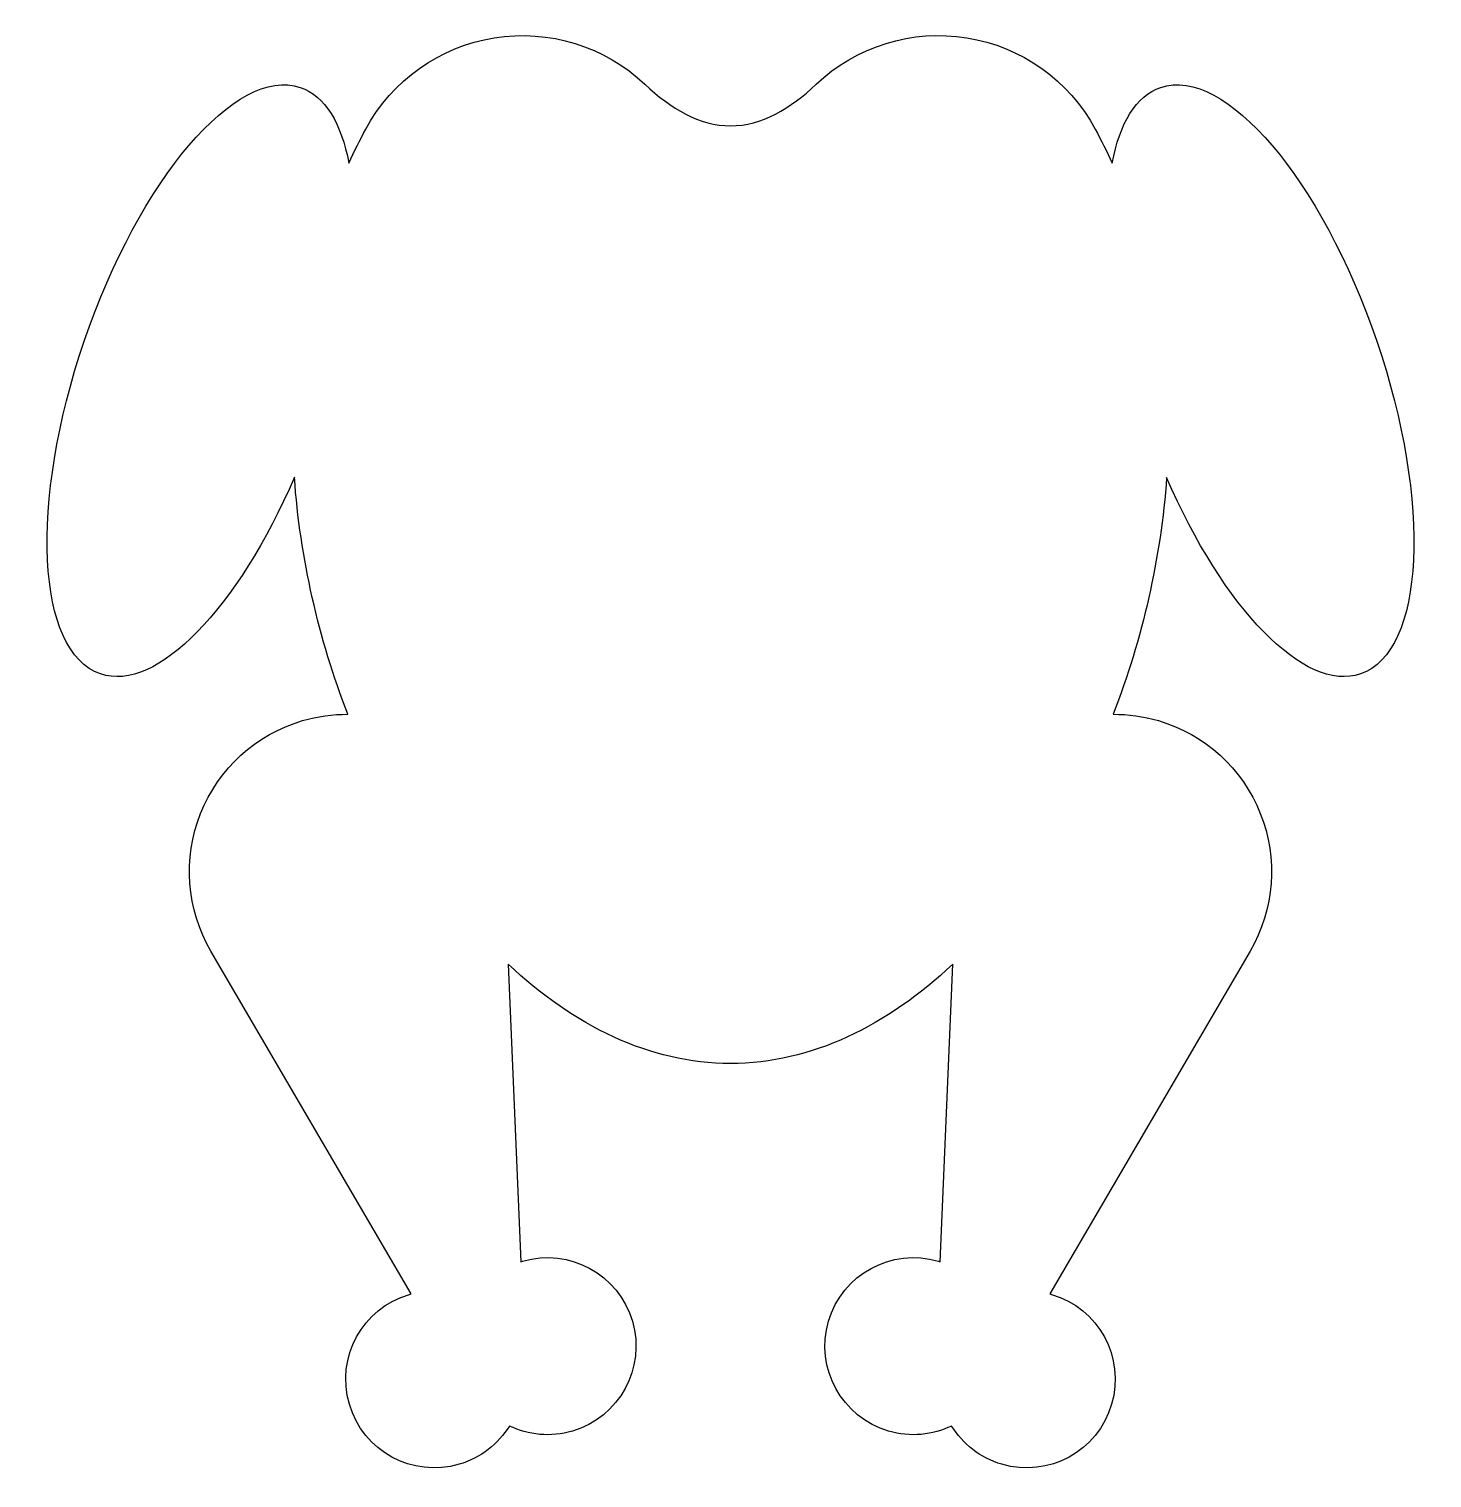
# Model space of a CAD drawing. Header units: centimetres. Extents: x -6.4 to 6.3, y -6.6 to 6.5.
import ezdxf

# ---------------------------------------------------------------- set-up
doc = ezdxf.new("R2010")
doc.units = ezdxf.units.CM
doc.header["$MEASUREMENT"] = 0
doc.layers.add('Layer 1', color=7, linetype='Continuous')

msp = doc.modelspace()

# ---------------------------------------------------------------- linework, layer by layer
at = {"layer": 'Layer 1'}
msp.add_open_spline([(5.77067, 3.71263), (5.27037, 5.17911), (4.39404, 6.2072), (3.81397, 6.00956), (3.81397, 6.00956), (3.5895, 5.93304), (3.44199, 5.68423), (3.37442, 5.3231), (3.37442, 5.3231), (3.32627, 5.4287), (3.27515, 5.53196), (3.22104, 5.6325), (3.22104, 5.6325), (2.98307, 6.0743), (2.55307, 6.38021), (2.05743, 6.45972), (2.05743, 6.45972), (1.56181, 6.53925), (1.05765, 6.38341), (0.69321, 6.03829), (0.69321, 6.03829), (0.4617, 5.81921), (0.19804, 5.66208), (-0.08236, 5.66208), (-0.08236, 5.66208), (-0.36277, 5.66208), (-0.6264, 5.81922), (-0.85748, 6.03829), (-0.85748, 6.03829), (-1.22189, 6.38341), (-1.72605, 6.53883), (-2.2217, 6.4593), (-2.2217, 6.4593), (-2.71692, 6.37998), (-3.14777, 6.07452), (-3.38571, 5.63272), (-3.38571, 5.63272), (-3.44003, 5.53194), (-3.49117, 5.42844), (-3.53946, 5.32258), (-3.53946, 5.32258), (-3.60703, 5.684), (-3.75454, 5.93303), (-3.97912, 6.00957), (-3.97912, 6.00957), (-4.55919, 6.20721), (-5.43547, 5.17912), (-5.93582, 3.71264), (-5.93582, 3.71264), (-6.4366, 2.24595), (-6.37056, 0.89652), (-5.78964, 0.69822), (-5.78964, 0.69822), (-5.28082, 0.52455), (-4.54337, 1.29599), (-4.03204, 2.4791), (-4.03204, 2.4791), (-3.98217, 1.75295), (-3.81254, 1.01664), (-3.54846, 0.33275), (-3.54846, 0.33275), (-3.68557, 0.3336), (-3.82352, 0.31489), (-3.95809, 0.27549), (-3.95809, 0.27549), (-4.37954, 0.15204), (-4.71996, -0.15835), (-4.88202, -0.56589), (-4.88202, -0.56589), (-5.04405, -0.97337), (-5.00976, -1.43298), (-4.78854, -1.81157), (-4.78854, -1.81157), (-4.78854, -1.81157), (-2.97548, -4.91648), (-2.97548, -4.91648), (-2.97548, -4.91648), (-2.98075, -4.91794), (-2.98606, -4.91915), (-2.99136, -4.92071), (-2.99136, -4.92071), (-3.4162, -5.04528), (-3.65975, -5.49068), (-3.53452, -5.91557), (-3.53452, -5.91557), (-3.41022, -6.34046), (-2.96519, -6.58378), (-2.53985, -6.45945), (-2.53985, -6.45945), (-2.34332, -6.40174), (-2.18547, -6.27482), (-2.08506, -6.11295), (-2.08506, -6.11295), (-1.91324, -6.19492), (-1.71189, -6.21646), (-1.5148, -6.15867), (-1.5148, -6.15867), (-1.09033, -6.03413), (-0.84683, -5.5887), (-0.97116, -5.16381), (-0.97116, -5.16381), (-1.09549, -4.73892), (-1.54134, -4.49563), (-1.96578, -4.61996), (-1.96578, -4.61996), (-1.97126, -4.62157), (-1.97652, -4.62345), (-1.98195, -4.62515), (-1.98195, -4.62515), (-1.98195, -4.62515), (-2.09495, -1.93008), (-2.09495, -1.93008), (-2.09495, -1.93008), (-1.50498, -2.48713), (-0.81709, -2.82958), (-0.08242, -2.82958), (-0.08242, -2.82958), (0.6522, -2.82958), (1.3399, -2.48734), (1.92976, -1.93066), (1.92976, -1.93066), (1.92976, -1.93066), (1.81676, -4.62528), (1.81676, -4.62528), (1.81676, -4.62528), (1.81118, -4.62353), (1.80575, -4.6216), (1.80014, -4.61996), (1.80014, -4.61996), (1.3757, -4.49563), (0.92982, -4.73894), (0.80549, -5.16381), (0.80549, -5.16381), (0.68116, -5.58868), (0.92466, -6.03413), (1.34955, -6.15867), (1.34955, -6.15867), (1.5464, -6.21646), (1.74777, -6.19492), (1.91962, -6.11292), (1.91962, -6.11292), (2.02014, -6.27479), (2.17809, -6.40174), (2.37465, -6.45944), (2.37465, -6.45944), (2.79954, -6.58377), (3.24494, -6.34046), (3.36927, -5.91556), (3.36927, -5.91556), (3.49407, -5.49067), (3.25097, -5.04524), (2.82563, -4.9207), (2.82563, -4.9207), (2.82039, -4.91917), (2.81513, -4.91792), (2.80981, -4.91649), (2.80981, -4.91649), (2.80981, -4.91649), (4.62292, -1.81179), (4.62292, -1.81179), (4.62292, -1.81179), (4.84411, -1.43301), (4.87883, -0.97362), (4.71634, -0.56611), (4.71634, -0.56611), (4.55471, -0.15833), (4.21384, 0.15181), (3.79289, 0.27532), (3.79289, 0.27532), (3.65846, 0.31466), (3.52061, 0.33337), (3.38366, 0.33258), (3.38366, 0.33258), (3.64763, 1.01621), (3.81723, 1.75228), (3.86713, 2.47819), (3.86713, 2.47819), (4.37846, 1.29558), (5.11565, 0.52459), (5.62436, 0.69823), (5.62436, 0.69823), (6.20546, 0.89651), (6.27145, 2.24594), (5.77067, 3.71263)], degree=3, knots=[0, 0, 0, 0, 0.0212766, 0.0212766, 0.0212766, 0.0212766, 0.04255319, 0.04255319, 0.04255319, 0.04255319, 0.06382979, 0.06382979, 0.06382979, 0.06382979, 0.08510638, 0.08510638, 0.08510638, 0.08510638, 0.10638298, 0.10638298, 0.10638298, 0.10638298, 0.12765957, 0.12765957, 0.12765957, 0.12765957, 0.14893617, 0.14893617, 0.14893617, 0.14893617, 0.17021277, 0.17021277, 0.17021277, 0.17021277, 0.19148936, 0.19148936, 0.19148936, 0.19148936, 0.21276596, 0.21276596, 0.21276596, 0.21276596, 0.23404255, 0.23404255, 0.23404255, 0.23404255, 0.25531915, 0.25531915, 0.25531915, 0.25531915, 0.27659574, 0.27659574, 0.27659574, 0.27659574, 0.29787234, 0.29787234, 0.29787234, 0.29787234, 0.31914894, 0.31914894, 0.31914894, 0.31914894, 0.34042553, 0.34042553, 0.34042553, 0.34042553, 0.36170213, 0.36170213, 0.36170213, 0.36170213, 0.38297872, 0.38297872, 0.38297872, 0.38297872, 0.40425532, 0.40425532, 0.40425532, 0.40425532, 0.42553191, 0.42553191, 0.42553191, 0.42553191, 0.44680851, 0.44680851, 0.44680851, 0.44680851, 0.46808511, 0.46808511, 0.46808511, 0.46808511, 0.4893617, 0.4893617, 0.4893617, 0.4893617, 0.5106383, 0.5106383, 0.5106383, 0.5106383, 0.53191489, 0.53191489, 0.53191489, 0.53191489, 0.55319149, 0.55319149, 0.55319149, 0.55319149, 0.57446809, 0.57446809, 0.57446809, 0.57446809, 0.59574468, 0.59574468, 0.59574468, 0.59574468, 0.61702128, 0.61702128, 0.61702128, 0.61702128, 0.63829787, 0.63829787, 0.63829787, 0.63829787, 0.65957447, 0.65957447, 0.65957447, 0.65957447, 0.68085106, 0.68085106, 0.68085106, 0.68085106, 0.70212766, 0.70212766, 0.70212766, 0.70212766, 0.72340426, 0.72340426, 0.72340426, 0.72340426, 0.74468085, 0.74468085, 0.74468085, 0.74468085, 0.76595745, 0.76595745, 0.76595745, 0.76595745, 0.78723404, 0.78723404, 0.78723404, 0.78723404, 0.80851064, 0.80851064, 0.80851064, 0.80851064, 0.82978723, 0.82978723, 0.82978723, 0.82978723, 0.85106383, 0.85106383, 0.85106383, 0.85106383, 0.87234043, 0.87234043, 0.87234043, 0.87234043, 0.89361702, 0.89361702, 0.89361702, 0.89361702, 0.91489362, 0.91489362, 0.91489362, 0.91489362, 0.93617021, 0.93617021, 0.93617021, 0.93617021, 0.95744681, 0.95744681, 0.95744681, 0.95744681, 1, 1, 1, 1], dxfattribs=at)

doc.saveas('drawing.dxf')
